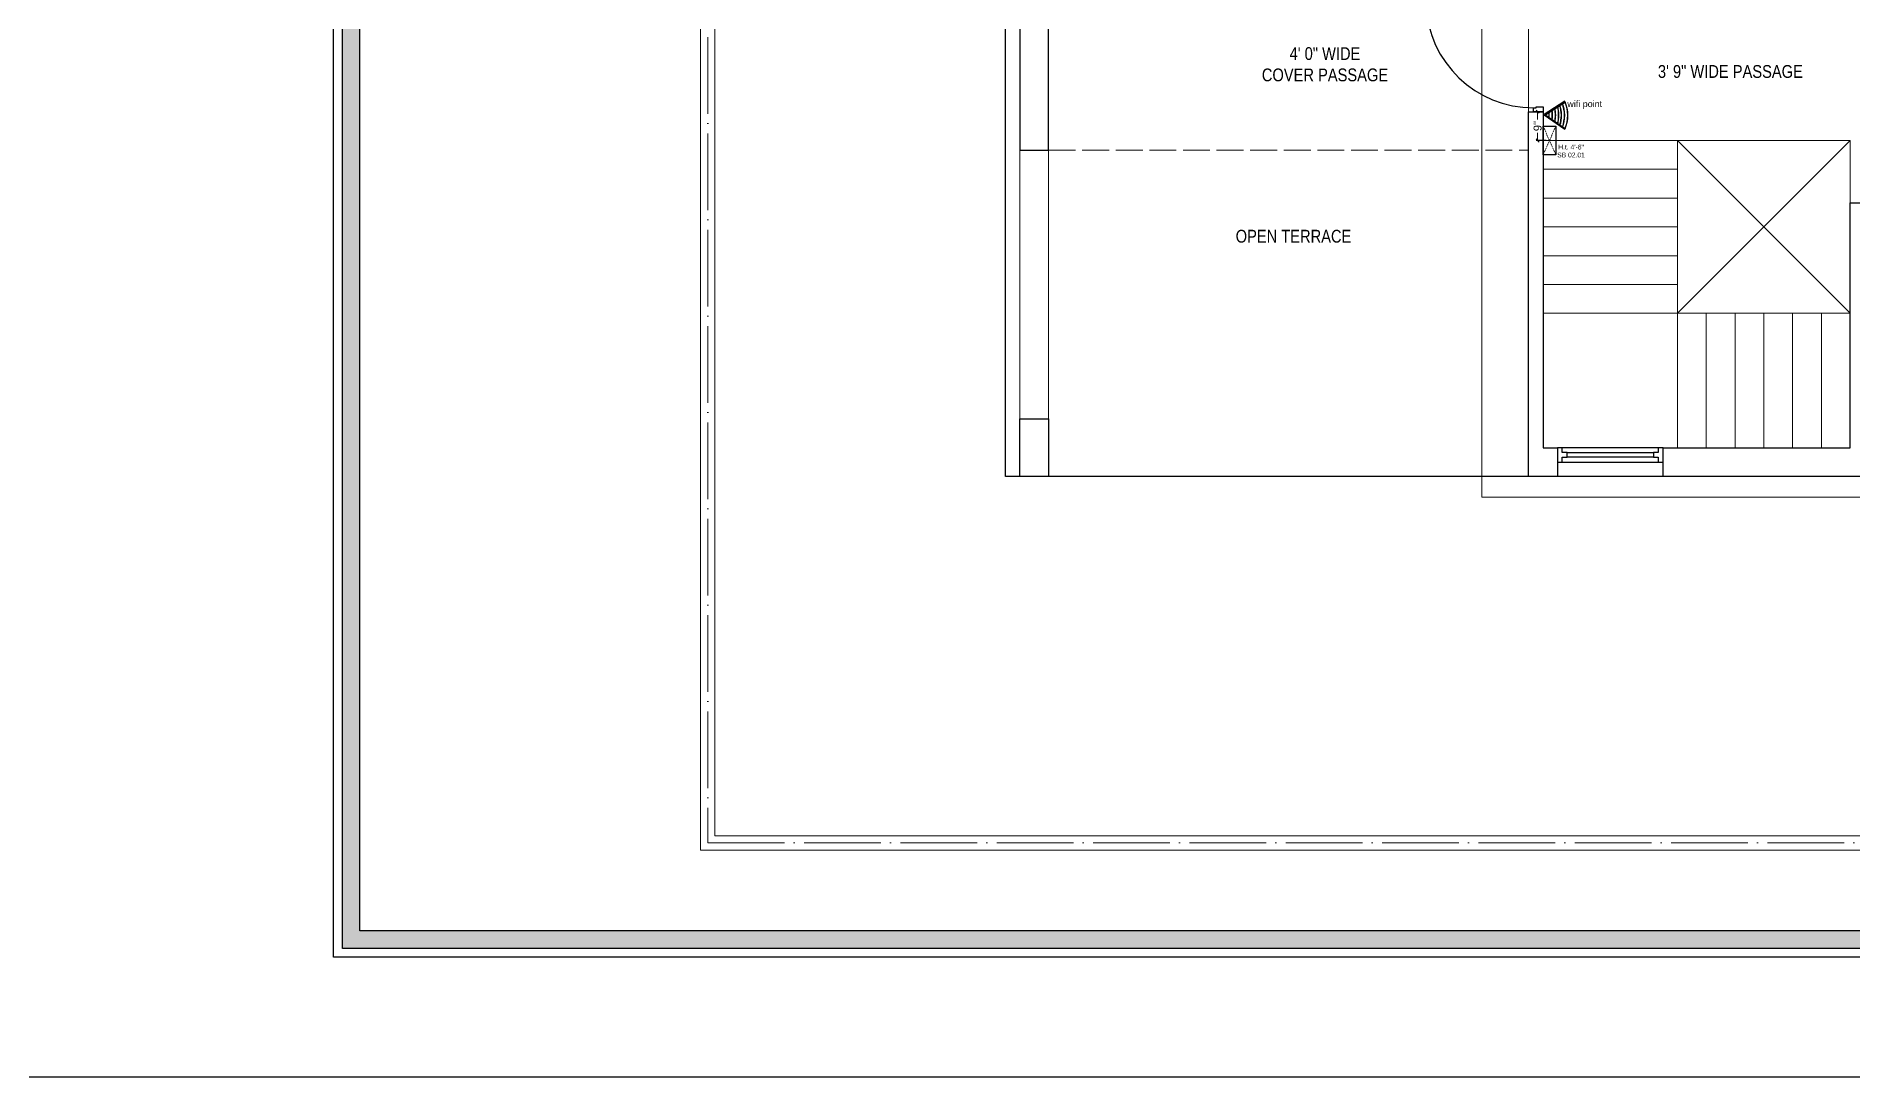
# Model space of a CAD drawing. Header units: millimetres. Extents: x 56222 to 3066687, y -650199 to -121287.
# Drawn here: x 141890 to 142458, y -177506 to -177181 of the extents above; entities that cross this region are included whole.
import ezdxf

# ---------------------------------------------------------------- set-up
doc = ezdxf.new("R2010")
doc.units = ezdxf.units.MM
doc.header["$MEASUREMENT"] = 0
doc.header["$PDMODE"] = 35
for name, pattern in [('ACAD_ISO02W100', [15, 12, -3]), ('ACAD_ISO04W100', [30, 24, -3, 0, -3]), ('DASHED', [0.75, 0.5, -0.25]), ('DASHED2', [0.375, 0.25, -0.125])]:
    doc.linetypes.add(name, pattern=pattern)
doc.layers.get('Defpoints').update_dxf_attribs({"color": 220})
for name, color, linetype, lineweight in [('$TD_AUDIT_GENERATED_(A0BDF17)', 32, 'Continuous', 30), ('COLUMN', 1, 'Continuous', 30), ('dim05', 1, 'Continuous', 13), ('el', 7, 'Continuous', 20), ('ELEC-wires', 1, 'DASHED2', 13), ('Electrical', 84, 'Continuous', 30), ('FIRST FLOOR ( TEXT )', 7, 'Continuous', 9), ('FIRST FLOOR_( STAIR )', 251, 'Continuous', 9), ('GROUND FLOOR', 7, 'Continuous', 9), ('Labelling', 1, 'Continuous', 25), ('NAME PLATE', 7, 'Continuous', 25), ('SECOND FLOOR', 7, 'Continuous', 9), ('SECOND FLOOR  ( PLINE )', 251, 'Continuous', 30), ('SECOND FLOOR ( PLine )', 7, 'Continuous', 30), ('wall', 7, 'Continuous', 30), ('XX~SLAB ( BEAM )~ ( DIM )', 7, 'Continuous', 9)]:
    doc.layers.add(name, color=color, linetype=linetype, lineweight=lineweight)
for name, color, linetype in [('AR DOOR', 40, 'Continuous'), ('AR ELE-5', 134, 'Continuous'), ('Labels and Texts', 8, 'Continuous')]:
    doc.layers.add(name, color=color, linetype=linetype)
doc.layers.add('XX~SLAB ( PLINE )', color=251, linetype='Continuous', plot=False)
doc.styles.add('Arial', font='arial.ttf')
doc.styles.add('KATHA', font='swissc.ttf')
doc.styles.get("Standard").update_dxf_attribs({"font": 'arial.ttf', "height": 6})
doc.dimstyles.new('ISO-25', dxfattribs={"dimtxt": 2.5, "dimasz": 1, "dimexe": 0.5, "dimexo": 1, "dimtad": 0, "dimdec": 1, "dimlunit": 4, "dimtxsty": 'Standard', "dimblk": 'OBLIQUE', "dimcen": 2.5, "dimclrd": 1, "dimclre": 1, "dimclrt": 5, "dimadec": 0, "dimazin": 0, "dimtfac": 1, "dimtdec": 1, "dimtmove": 0, "dimatfit": 3, "dimfxl": 1, "dimlwd": -1, "dimarcsym": 0})

# ---------------------------------------------------------------- blocks, each defined once
blk = doc.blocks.new('LAYOUT FILE')
at = {"layer": 'NAME PLATE', "true_color": 0xd39e00}
h = blk.add_hatch(color=42, dxfattribs=at)
h.paths.add_polyline_path([(3346889.83, -513806.18), (3346889.83, -514260.7), (3347535.56, -514260.7), (3347535.56, -513806.18)])
h.paths.add_polyline_path([(3346894.36, -513810.71), (3347531.03, -513810.71), (3347531.03, -514256.17), (3346894.36, -514256.17)], flags=16)
at = {"layer": 'NAME PLATE', "color": 42, "true_color": 0xd39e00}
for points in [[(3346887.56, -513803.91), (3347537.83, -513803.91), (3347537.83, -514262.96), (3346887.56, -514262.96)], [(3346889.83, -513806.18), (3347535.56, -513806.18), (3347535.56, -514260.7), (3346889.83, -514260.7)], [(3346894.36, -513810.71), (3347531.03, -513810.71), (3347531.03, -514256.17), (3346894.36, -514256.17)]]:
    blk.add_lwpolyline(points, close=True, dxfattribs=at)
blk = doc.blocks.new('*U255')
for points in [[(0, 0), (0, 1120), (-30, 1120), (-30, 0)], [(40, 0), (0, 0), (0, -30), (-10, -30), (-10, -100), (40, -100)], [(-1160, 0), (-1120, 0), (-1120, -30), (-1110, -30), (-1110, -100), (-1160, -100)]]:
    blk.add_lwpolyline(points, close=True)
at = {"layer": 'AR ELE-5', "linetype": 'ByBlock', "ltscale": 15}
blk.add_arc((2, -1), 1122, 92.373, 179.9653, dxfattribs=at)
blk = doc.blocks.new('6616')
at = {"color": 242, "linetype": 'DASHED', "true_color": 0xcd2027}
for p, q in [((386784.79, -36915.77), (386775.78, -36911.78)), ((386784.79, -36911.78), (386775.78, -36915.77))]:
    blk.add_line(p, q, dxfattribs=at)
at = {"layer": 'ELEC-wires', "color": 5, "linetype": 'ByBlock', "lineweight": 30, "ltscale": 4}
blk.add_lwpolyline([(386775.78, -36911.78), (386784.79, -36911.78), (386784.79, -36915.77), (386775.78, -36915.77)], close=True, dxfattribs=at)
blk = doc.blocks.new('_Oblique')
at = {"layer": 'wall', "color": 0, "lineweight": -2}
blk.add_line((-0.5, -0.5), (0.5, 0.5), dxfattribs=at)
blk = doc.blocks.new('*D503')
at = {"layer": 'Defpoints', "color": 0, "lineweight": 0, "transparency": 16777216}
for p in [(142361.28, -177204.39, -0.13), (142359.59, -177213.4), (142363.3, -177213.4, -0.13)]:
    blk.add_point(p, dxfattribs=at)
at = {"layer": 'dim05', "color": 1, "linetype": 'Continuous', "lineweight": -2, "transparency": 16777216}
for p, q in [((142360.28, -177204.39), (142359.09, -177204.39)), ((142362.3, -177213.4), (142359.09, -177213.4))]:
    blk.add_line(p, q, dxfattribs=at)
at = {"layer": 'dim05', "color": 1, "linetype": 'Continuous', "transparency": 16777216}
for p, q in [((142359.59, -177204.39), (142359.59, -177206.83)), ((142359.59, -177213.4), (142359.59, -177210.96))]:
    blk.add_line(p, q, dxfattribs=at)
at = {"layer": 'dim05', "color": 1, "transparency": 16777216}
for p, rotation in [((142359.59, -177204.39), 90), ((142359.59, -177213.4), 270)]:
    blk.add_blockref('_Oblique', p, dxfattribs=dict(at, rotation=rotation))
at = {"layer": 'dim05', "color": 5, "lineweight": 25, "transparency": 16777216, "insert": (142359.59, -177208.89), "char_height": 2.5, "attachment_point": 5, "rotation": 90, "style": 'Arial'}
blk.add_mtext('9"', dxfattribs=at)
blk = doc.blocks.new('WIFI')
at = {"layer": '$TD_AUDIT_GENERATED_(A0BDF17)', "lineweight": 13, "true_color": 0xc7c8ca}
h = blk.add_hatch(color=9, dxfattribs=at)
h.dxf.hatch_style = 1
h.paths.add_polyline_path([(3320075.15, -510037.5), (3320075.24, -510037.64, -0.206837), (3320083.72, -510037.64), (3320083.82, -510037.5, 0.208331)])
h.paths.add_polyline_path([(3320075.66, -510038.29), (3320075.76, -510038.44, -0.179121), (3320083.18, -510038.42), (3320083.28, -510038.28, 0.181041)])
h.paths.add_polyline_path([(3320076.19, -510039.11), (3320076.29, -510039.25, -0.151306), (3320082.61, -510039.23), (3320082.71, -510039.09, 0.153663)])
h.paths.add_polyline_path([(3320076.65, -510039.81), (3320076.74, -510039.95, -0.127939), (3320082.13, -510039.93), (3320082.23, -510039.78, 0.130675)])
h.paths.add_polyline_path([(3320077.21, -510040.67), (3320077.31, -510040.82, -0.099586), (3320081.53, -510040.79), (3320081.63, -510040.64, 0.102799)])
h.paths.add_polyline_path([(3320077.79, -510041.56), (3320077.89, -510041.71, -0.070714), (3320080.9, -510041.69), (3320081.01, -510041.54, 0.074439)])
h.paths.add_polyline_path([(3320080.36, -510042.46, 0.045415), (3320078.39, -510042.48), (3320078.5, -510042.64, -0.041129), (3320080.25, -510042.62)])
at = {"layer": '$TD_AUDIT_GENERATED_(A0BDF17)', "color": 5, "lineweight": 53}
for q in [(3320075.15, -510037.5), (3320083.82, -510037.5)]:
    blk.add_line((3320079.34, -510043.93), q, dxfattribs=at)
at = {"layer": '$TD_AUDIT_GENERATED_(A0BDF17)', "lineweight": 13}
for centre, radius, start, end in [((3320079.48, -510047.46), 10.86, 66.4636, 113.5364), ((3320079.48, -510048.46), 10.86, 69.5551, 110.602), ((3320079.48, -510048.46), 10.69, 69.7839, 110.4045), ((3320079.48, -510049.45), 10.86, 72.6901, 107.6338), ((3320079.48, -510049.45), 10.69, 72.9716, 107.3874), ((3320079.48, -510050.29), 10.86, 75.3462, 105.1259), ((3320079.48, -510051.29), 10.86, 78.5929, 102.0702), ((3320079.48, -510051.29), 10.69, 78.9794, 101.7278), ((3320079.48, -510052.28), 10.86, 81.9217, 98.9505), ((3320079.48, -510052.28), 10.69, 82.3715, 98.5509), ((3320079.48, -510053.28), 10.86, 85.3513, 95.7524), ((3320079.48, -510053.28), 10.69, 85.8705, 95.2913)]:
    blk.add_arc(centre, radius, start, end, dxfattribs=at)
at = {"layer": '$TD_AUDIT_GENERATED_(A0BDF17)', "color": 252, "lineweight": 13, "true_color": 0x939598}
blk.add_arc((3320079.48, -510047.46), 10.69, 66.6419, 113.3863, dxfattribs=at)
at = {"layer": 'Labels and Texts', "lineweight": 13}
blk.add_arc((3320079.48, -510050.29), 10.69, 75.6739, 104.837, dxfattribs=at)

msp = doc.modelspace()

# ---------------------------------------------------------------- linework, layer by layer
at = {"layer": 'COLUMN', "elevation": -0.1256}
msp.add_lwpolyline([(142197.7796, -177300.3895), (142206.7796, -177300.3895), (142206.7796, -177318.3895), (142197.7796, -177318.3895)], close=True, dxfattribs=at)
at = {"layer": 'FIRST FLOOR_( STAIR )'}
for p, q in [((142403.2796, -177213.3895, -0.1256), (142361.2796, -177213.3895, -0.1256)), ((142403.2796, -177213.3895, -0.1256), (142403.2796, -177309.3895, -0.1256)), ((142403.2796, -177222.3895, -0.1256), (142361.2796, -177222.3895, -0.1256)), ((142403.2796, -177231.3895, -0.1256), (142361.2796, -177231.3895, -0.1256)), ((142403.2796, -177240.3895, -0.1256), (142361.2796, -177240.3895, -0.1256)), ((142403.2796, -177249.3895, -0.1256), (142361.2796, -177249.3895, -0.1256)), ((142403.2796, -177258.3895, -0.1256), (142361.2796, -177258.3895, -0.1256)), ((142457.2796, -177267.3895, -0.1256), (142361.2796, -177267.3895, -0.1256)), ((142412.2796, -177267.3895, -0.1256), (142412.2796, -177309.3895, -0.1256)), ((142421.2796, -177267.3895, -0.1256), (142421.2796, -177309.3895, -0.1256)), ((142430.2796, -177267.3895, -0.1256), (142430.2796, -177309.3895, -0.1256)), ((142439.2796, -177267.3895, -0.1256), (142439.2796, -177309.3895, -0.1256)), ((142448.2796, -177267.3895, -0.1256), (142448.2796, -177309.3895, -0.1256))]:
    msp.add_line(p, q, dxfattribs=at)
at = {"layer": 'GROUND FLOOR'}
for p, q in [((142098.0296, -176968.1395, -0.1256), (142098.0296, -177435.1395, -0.1256)), ((142102.5296, -176972.6395, -0.1256), (142102.5296, -177430.6395, -0.1256)), ((142102.5296, -177430.6395, -0.1256), (142598.2796, -177430.6395, -0.1256)), ((142098.0296, -177435.1395, -0.1256), (142598.2796, -177435.1395, -0.1256))]:
    msp.add_line(p, q, dxfattribs=at)
at = {"layer": 'GROUND FLOOR', "color": 1, "linetype": 'ACAD_ISO04W100', "elevation": -0.1256}
msp.add_lwpolyline([(142598.2796, -176970.3895), (142100.2796, -176970.3895), (142100.2796, -177432.8895), (142598.2796, -177432.8895)], dxfattribs=at)
at = {"layer": 'Labelling', "lineweight": 0, "ltscale": 10}
msp.add_lwpolyline([(142342.1898, -177160.5352), (142615.098, -177160.5352), (142615.098, -177324.8038), (142342.1898, -177324.8038)], close=True, dxfattribs=at)
at = {"layer": 'SECOND FLOOR'}
for p, q in [((142197.7796, -177007.8895, -0.1256), (142197.7796, -177318.3895, -0.1256)), ((142206.7796, -177318.3895, -0.1256), (142206.7796, -177168.3895, -0.1256)), ((142356.7796, -177318.3895, -0.1256), (142356.7796, -177168.3895, -0.1256)), ((142356.7796, -177204.3895, -0.1256), (142361.2796, -177204.3895, -0.1256)), ((142361.2796, -177309.3895, -0.1256), (142361.2796, -177204.3895, -0.1256)), ((142206.7796, -177216.3895, -0.1256), (142197.7796, -177216.3895, -0.1256)), ((142457.2796, -177232.8895, -0.1256), (142457.2796, -177309.3895, -0.1256)), ((142499.2796, -177232.8895, -0.1256), (142457.2796, -177232.8895, -0.1256)), ((142457.2796, -177309.3895, -0.1256), (142361.2796, -177309.3895, -0.1256)), ((142598.2796, -177318.3895, -0.1256), (142197.7796, -177318.3895, -0.1256))]:
    msp.add_line(p, q, dxfattribs=at)
at = {"layer": 'SECOND FLOOR', "color": 1, "linetype": 'ACAD_ISO02W100', "ltscale": 0.7, "elevation": -0.1256}
msp.add_lwpolyline([(142206.7796, -177216.3895), (142356.7796, -177216.3895)], dxfattribs=at)
at = {"layer": 'SECOND FLOOR  ( PLINE )', "elevation": -0.1256}
msp.add_lwpolyline([(142239.7796, -177163.8895), (142206.7796, -177163.8895), (142206.7796, -177115.1395), (142202.2796, -177115.1395), (142197.7796, -177115.1395), (142197.7796, -177216.3895), (142206.7796, -177216.3895), (142206.7796, -177168.3895), (142239.7796, -177168.3895)], close=True, dxfattribs=at)
msp.add_lwpolyline([(142365.7796, -177318.3895), (142356.7796, -177318.3895), (142356.7796, -177204.3895), (142361.2796, -177204.3895), (142361.2796, -177309.3895), (142365.7796, -177309.3895), (142365.7796, -177318.3895), (142365.7796, -177318.3895)], dxfattribs=at)
at = {"layer": 'SECOND FLOOR ( PLine )', "elevation": -0.1256}
msp.add_lwpolyline([(142461.7796, -177232.8895), (142475.2796, -177232.8895), (142475.2796, -177237.3895), (142461.7796, -177237.3895), (142461.7796, -177237.3895), (142461.7796, -177318.3895), (142398.7796, -177318.3895), (142398.7796, -177309.3895), (142457.2796, -177309.3895), (142457.2796, -177232.8895)], close=True, dxfattribs=at)
at = {"layer": 'XX~SLAB ( BEAM )~ ( DIM )'}
for p, q in [((142457.2796, -177267.3895, -0.1256), (142403.2796, -177213.3895, -0.1256)), ((142403.2796, -177267.3895, -0.1256), (142457.2796, -177213.3895, -0.1256))]:
    msp.add_line(p, q, dxfattribs=at)
at = {"layer": 'XX~SLAB ( BEAM )~ ( DIM )', "color": 3, "lineweight": 30}
msp.add_lwpolyline([(142840.5563, -176852.8868), (140057.6713, -176852.8868), (140057.6713, -177505.9443), (142840.5563, -177505.9443)], close=True, dxfattribs=at)
at = {"layer": 'XX~SLAB ( BEAM )~ ( DIM )', "elevation": -0.1256}
msp.add_lwpolyline([(142403.2796, -177213.3895), (142457.2796, -177213.3895), (142457.2796, -177267.3895), (142403.2796, -177267.3895)], close=True, dxfattribs=at)
at = {"layer": 'XX~SLAB ( PLINE )', "elevation": -0.1256}
for points in [[(142193.2796, -177007.8895), (142598.2796, -177007.8895), (142598.2796, -177318.3895), (142589.2796, -177318.3895), (142569.475, -177318.3895), (142529.1378, -177318.3895), (142503.7796, -177318.3895), (142356.7796, -177318.3895), (142283.5361, -177318.3895), (142193.2796, -177318.3895)], [(142398.7796, -177309.3895), (142397.2796, -177309.3895), (142397.2796, -177310.8895), (142395.7796, -177310.8895), (142395.7796, -177312.3895), (142368.7796, -177312.3895), (142368.7796, -177310.8895), (142367.2796, -177310.8895), (142367.2796, -177309.3895), (142365.7796, -177309.3895), (142365.7796, -177313.8895), (142367.2796, -177313.8895), (142367.2796, -177312.3895), (142368.7796, -177312.3895), (142368.7796, -177310.8895), (142395.7796, -177310.8895), (142395.7796, -177312.3895), (142397.2796, -177312.3895), (142397.2796, -177313.8895), (142398.7796, -177313.8895), (142398.7796, -177309.3895), (142365.7796, -177309.3895), (142365.7796, -177313.8895), (142398.7796, -177313.8895)]]:
    msp.add_lwpolyline(points, close=True, dxfattribs=at)

# ---------------------------------------------------------------- block references
at = {"color": 1, "lineweight": 35, "rotation": 270}
msp.add_blockref('WIFI', (652405.6583, 3142873.9602, -0.1256), dxfattribs=at)
at = {"layer": 'AR DOOR', "linetype": 'ByBlock', "lineweight": -2, "extrusion": (0, 0, -1), "xscale": -0.02999999999996949, "yscale": 0.02999999999996949, "zscale": -0.02999999999996949, "rotation": 270}
msp.add_blockref('*U255', (-142358.2796, -177169.5895, 0.1256), dxfattribs=at)
at = {"layer": 'el', "color": 1, "rotation": 90}
msp.add_blockref('6616', (105449.519, -563993.687, -0.1256), dxfattribs=at)
at = {"layer": 'NAME PLATE', "lineweight": 0, "xscale": 1.209046105522275, "yscale": 1.209046105522275, "zscale": 1.209046105522275}
msp.add_blockref('LAYOUT FILE', (-3904558.0324, 444299.0561), dxfattribs=at)

# ---------------------------------------------------------------- texts
at = {"layer": 'Electrical', "color": 5, "transparency": 33554687}
for s, height, p in [('wifi point', 2, (142368.8701, -177202.9544, -0.0971)), ('SB 02.01', 1.5, (142365.7194, -177218.6691, -0.1256))]:
    msp.add_text(s, height=height, dxfattribs=at).set_placement(p)
at = {"layer": 'Electrical', "color": 240, "true_color": 0xed1f24, "transparency": 33554687}
msp.add_text('H.t. 4\'-6"', height=1.5, dxfattribs=at).set_placement((142366.0316, -177216.2066, -0.1256))
at = {"layer": 'FIRST FLOOR ( TEXT )', "char_height": 4, "attachment_point": 5, "style": 'KATHA'}
for s, insert in [('4\' 0" WIDE \\PCOVER PASSAGE', (142293.1407, -177189.5956, -0.1256)), ('3\' 9" WIDE PASSAGE', (142419.8233, -177191.8527, -0.1256)), ('OPEN TERRACE', (142283.3044, -177243.3317, -0.1256))]:
    msp.add_mtext(s, dxfattribs=dict(at, insert=insert))

# ---------------------------------------------------------------- dimensions: what is measured, and where the dimension line sits
at = {"layer": 'dim05', "color": 27, "lineweight": 25, "true_color": 0x7d5120}
dim = msp.add_linear_dim(base=(142359.5909, -177213.3998), p1=(142361.2796, -177204.3895, -0.1256), p2=(142363.2962, -177213.3998, -0.1256), angle=90, dimstyle='ISO-25', override={"dimdec": 0, "dimtxsty": 'Arial'}, dxfattribs=at)
dim.commit()
dim.dimension.update_dxf_attribs({"geometry": '*D503', "text_midpoint": (142359.5909, -177208.8946)})

doc.saveas('drawing.dxf')
